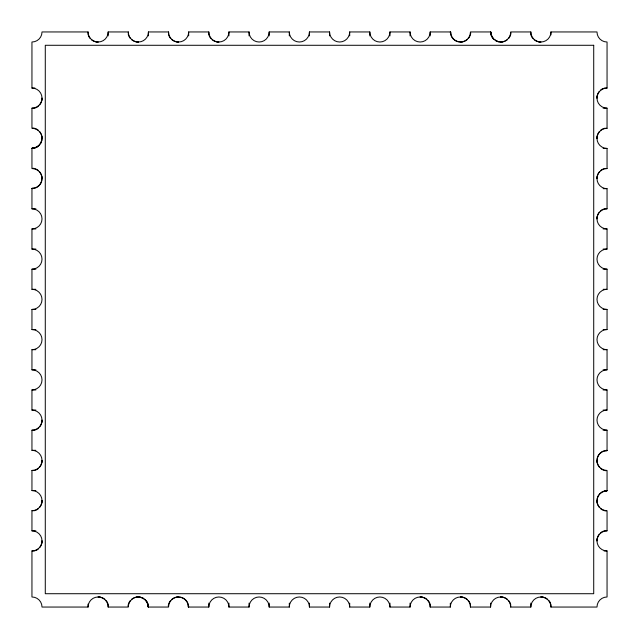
<?xml version="1.0" encoding="UTF-8"?>
<svg xmlns="http://www.w3.org/2000/svg" width="639" height="639" viewBox="0 0 639 639"><rect width="100%" height="100%" fill="white"/><g stroke="black" fill="none" stroke-linecap="round" stroke-linejoin="round"><path stroke-width="0.96" d="M41.671 100.722L42.014 98.11A10.064 10.064 0 0 0 31.95 88.054L31.95 42.014A10.064 10.064 0 0 0 42.014 31.95L88.054 31.95A10.064 10.064 0 0 0 98.11 42.014A10.064 10.064 0 0 0 108.175 31.95L128.303 31.95A10.064 10.064 0 0 0 138.367 42.014A10.064 10.064 0 0 0 148.432 31.95L168.552 31.95A10.064 10.064 0 0 0 178.616 42.014A10.064 10.064 0 0 0 188.681 31.95L208.809 31.95A10.064 10.064 0 0 0 218.873 42.014A10.064 10.064 0 0 0 228.93 31.95L249.058 31.95A10.064 10.064 0 0 0 259.122 42.014A10.064 10.064 0 0 0 269.187 31.95L289.307 31.95A10.064 10.064 0 0 0 299.371 42.014A10.064 10.064 0 0 0 309.436 31.95L329.564 31.95A10.064 10.064 0 0 0 339.628 42.014A10.064 10.064 0 0 0 349.693 31.95L369.813 31.95A10.064 10.064 0 0 0 379.878 42.014A10.064 10.064 0 0 0 389.942 31.95L410.07 31.95A10.064 10.064 0 0 0 420.127 42.014A10.064 10.064 0 0 0 430.191 31.95L450.319 31.95A10.064 10.064 0 0 0 460.384 42.014L462.987 41.671M41.671 422.73L42.014 420.127A10.064 10.064 0 0 0 31.95 410.07L31.95 389.942A10.064 10.064 0 0 0 42.014 379.878A10.064 10.064 0 0 0 31.95 369.813L31.95 349.693A10.064 10.064 0 0 0 42.014 339.628A10.064 10.064 0 0 0 31.95 329.564L31.95 309.436A10.064 10.064 0 0 0 42.014 299.371A10.064 10.064 0 0 0 31.95 289.307L31.95 269.187A10.064 10.064 0 0 0 42.014 259.122A10.064 10.064 0 0 0 31.95 249.058L31.95 228.93A10.064 10.064 0 0 0 42.014 218.873A10.064 10.064 0 0 0 31.95 208.809L31.95 188.681A10.064 10.064 0 0 0 42.014 178.616L41.671 176.013M41.671 462.987L42.014 460.384A10.064 10.064 0 0 0 31.95 450.319L31.95 430.191A10.064 10.064 0 0 0 42.014 420.127M41.671 503.236L42.014 500.633A10.064 10.064 0 0 0 31.95 490.568L31.95 470.448A10.064 10.064 0 0 0 42.014 460.384M41.671 543.493L42.014 540.89A10.064 10.064 0 0 0 31.95 530.825L31.95 510.697A10.064 10.064 0 0 0 42.014 500.633M597.329 462.987L596.986 460.384A10.064 10.064 0 0 1 607.05 450.319L607.05 430.191A10.064 10.064 0 0 1 596.986 420.127A10.064 10.064 0 0 1 607.05 410.07L607.05 389.942A10.064 10.064 0 0 1 596.986 379.878A10.064 10.064 0 0 1 607.05 369.813L607.05 349.693A10.064 10.064 0 0 1 596.986 339.628A10.064 10.064 0 0 1 607.05 329.564L607.05 309.436A10.064 10.064 0 0 1 596.986 299.371A10.064 10.064 0 0 1 607.05 289.307L607.05 269.187A10.064 10.064 0 0 1 596.986 259.122A10.064 10.064 0 0 1 607.05 249.058L607.05 228.93A10.064 10.064 0 0 1 596.986 218.873A10.064 10.064 0 0 1 607.05 208.809L607.05 188.681A10.064 10.064 0 0 1 596.986 178.616A10.064 10.064 0 0 1 607.05 168.552L607.05 148.432A10.064 10.064 0 0 1 596.986 138.367A10.064 10.064 0 0 1 607.05 128.303L607.05 108.175A10.064 10.064 0 0 1 596.986 98.11L597.329 95.507M596.986 138.367L597.329 135.764M596.986 178.616L597.329 176.013M596.986 218.873L597.329 216.27M176.013 597.329L178.616 596.986A10.064 10.064 0 0 1 188.681 607.05L208.809 607.05A10.064 10.064 0 0 1 218.873 596.986A10.064 10.064 0 0 1 228.93 607.05L249.058 607.05A10.064 10.064 0 0 1 259.122 596.986A10.064 10.064 0 0 1 269.187 607.05L289.307 607.05A10.064 10.064 0 0 1 299.371 596.986A10.064 10.064 0 0 1 309.436 607.05L329.564 607.05A10.064 10.064 0 0 1 339.628 596.986A10.064 10.064 0 0 1 349.693 607.05L369.813 607.05A10.064 10.064 0 0 1 379.878 596.986A10.064 10.064 0 0 1 389.942 607.05L410.07 607.05A10.064 10.064 0 0 1 420.127 596.986A10.064 10.064 0 0 1 430.191 607.05L450.319 607.05A10.064 10.064 0 0 1 460.384 596.986A10.064 10.064 0 0 1 470.448 607.05L490.568 607.05A10.064 10.064 0 0 1 500.633 596.986A10.064 10.064 0 0 1 510.697 607.05L530.825 607.05A10.064 10.064 0 0 1 540.89 596.986A10.064 10.064 0 0 1 550.946 607.05L596.986 607.05A10.064 10.064 0 0 1 607.05 596.986L607.05 550.946A10.064 10.064 0 0 1 596.986 540.89L597.329 538.278M42.014 178.616A10.064 10.064 0 0 0 31.95 168.552L31.95 148.432C37.469 148.472 42.222 143.535 42.014 138.024A10.064 10.064 0 0 0 39.658 131.554M97.943 41.99L97.775 42.014A10.064 10.064 0 0 1 91.305 39.658M138.192 41.99L138.024 42.014A10.064 10.064 0 0 1 131.554 39.658M178.449 41.99L178.273 42.014A10.064 10.064 0 0 1 171.803 39.658M218.698 41.99L218.53 42.014A10.064 10.064 0 0 1 212.06 39.658M500.633 42.014L503.236 41.671M540.714 41.99L540.546 42.014A10.064 10.064 0 0 1 534.076 39.658M31.95 188.681L34.554 188.337L31.95 188.337A10.064 10.064 0 0 0 41.671 180.877L42.014 178.273A10.064 10.064 0 0 0 39.658 171.803M607.05 450.319L604.446 450.663L607.05 450.663A10.064 10.064 0 0 0 597.329 458.123L596.986 460.727A10.064 10.064 0 0 0 599.342 467.197M596.986 460.384A10.064 10.064 0 0 0 607.05 470.448L607.05 490.568L604.446 490.912L607.05 490.912A10.064 10.064 0 0 0 597.329 498.372L596.986 500.976A10.064 10.064 0 0 0 599.342 507.446M98.286 597.01L98.454 596.986A10.064 10.064 0 0 1 104.924 599.342M135.764 597.329C141.89 595.564 148.544 600.676 148.432 607.05L168.552 607.05A10.064 10.064 0 0 1 178.616 596.986M420.302 597.01L420.47 596.986A10.064 10.064 0 0 1 426.94 599.342M460.551 597.01L460.727 596.986A10.064 10.064 0 0 1 467.197 599.342M500.808 597.01L500.976 596.986A10.064 10.064 0 0 1 507.446 599.342M541.057 597.01L541.225 596.986A10.064 10.064 0 0 1 547.695 599.342M507.446 39.658A10.064 10.064 0 0 1 500.976 42.014L498.029 41.671L493.516 39.067A10.064 10.064 0 0 1 490.568 31.95L470.448 31.95A10.064 10.064 0 0 1 460.384 42.014M596.986 98.11A10.064 10.064 0 0 1 607.05 88.054L607.05 42.014A10.064 10.064 0 0 1 596.986 31.95L550.946 31.95A10.064 10.064 0 0 1 540.89 42.014A10.064 10.064 0 0 1 530.825 31.95L510.697 31.95A10.064 10.064 0 0 1 495.6 40.664M31.95 88.054L34.913 88.054M604.446 88.054L607.05 88.054M40.664 143.4A10.064 10.064 0 0 0 31.95 128.303L31.95 108.175L34.554 108.175A10.064 10.064 0 0 0 38.42 106.162M603.104 108.175L607.05 108.175M607.05 128.303L604.446 128.303A10.064 10.064 0 0 0 600.58 130.316M34.554 148.088L31.95 148.088A10.064 10.064 0 0 0 41.671 140.628M603.104 148.432L607.05 148.432M607.05 168.552L604.446 168.552A10.064 10.064 0 0 0 600.58 170.565M603.104 188.681L607.05 188.681M31.95 208.809L35.896 208.809M607.05 208.809L604.446 208.809A10.064 10.064 0 0 0 600.58 210.822M31.95 228.93L35.896 228.93M603.104 228.93L607.05 228.93M31.95 249.058L35.896 249.058M603.104 249.058L607.05 249.058M31.95 269.187L35.896 269.187M603.104 269.187L607.05 269.187M31.95 289.307L35.896 289.307M603.104 289.307L607.05 289.307M31.95 309.436L35.896 309.436M603.104 309.436L607.05 309.436M31.95 329.564L35.896 329.564M603.104 329.564L607.05 329.564M31.95 349.693L35.896 349.693M603.104 349.693L607.05 349.693M31.95 369.813L35.896 369.813M603.104 369.813L607.05 369.813M31.95 389.942L35.896 389.942M603.104 389.942L607.05 389.942M31.95 410.07L35.896 410.07M603.104 410.07L607.05 410.07M31.95 430.191L34.554 430.191A10.064 10.064 0 0 0 38.42 428.178M603.104 430.191L607.05 430.191M31.95 450.319L35.896 450.319M31.95 470.448L34.554 470.448A10.064 10.064 0 0 0 38.42 468.435M31.95 490.568L35.896 490.568M31.95 510.697L34.554 510.697A10.064 10.064 0 0 0 38.42 508.684M31.95 530.825L35.896 530.825M607.05 490.568A10.064 10.064 0 0 0 596.986 500.633A10.064 10.064 0 0 0 607.05 510.697L607.05 530.825L604.446 530.825A10.064 10.064 0 0 0 600.58 532.838M100.722 597.329L98.11 596.986A10.064 10.064 0 0 0 88.054 607.05L42.014 607.05A10.064 10.064 0 0 0 31.95 596.986L31.95 550.946L34.554 550.946M604.087 550.946L607.05 550.946M98.11 596.986A10.064 10.064 0 0 1 108.175 607.05L128.303 607.05A10.064 10.064 0 0 1 143.4 598.336M538.278 41.671L540.89 42.014M216.27 41.671L218.873 42.014M176.013 41.671L178.616 42.014M135.764 41.671L138.367 42.014M95.507 41.671L98.11 42.014M540.89 596.986L543.493 597.329M500.633 596.986L503.236 597.329M460.384 596.986L462.987 597.329M420.127 596.986L422.73 597.329M493.516 39.067L490.912 34.554L490.568 31.95M597.01 97.943L596.986 97.775A10.064 10.064 0 0 1 599.342 91.305M597.01 138.192L596.986 138.024A10.064 10.064 0 0 1 599.342 131.554M597.01 178.449L596.986 178.273A10.064 10.064 0 0 1 599.342 171.803M597.01 218.698L596.986 218.53A10.064 10.064 0 0 1 599.342 212.06M596.986 500.633L597.329 503.236M597.01 540.714L596.986 540.546A10.064 10.064 0 0 1 599.342 534.076M450.319 31.95L450.663 34.554L450.663 31.95A10.064 10.064 0 0 0 458.123 41.671L460.727 42.014A10.064 10.064 0 0 0 467.197 39.658M188.681 607.05L188.337 604.446L188.337 607.05A10.064 10.064 0 0 0 180.877 597.329L178.273 596.986A10.064 10.064 0 0 0 171.803 599.342M41.99 98.286L42.014 98.454A10.064 10.064 0 0 1 39.658 104.924M41.671 135.764L42.014 138.367M41.99 420.302L42.014 420.47A10.064 10.064 0 0 1 39.658 426.94M41.99 460.551L42.014 460.727A10.064 10.064 0 0 1 39.658 467.197M41.99 500.808L42.014 500.976A10.064 10.064 0 0 1 39.658 507.446M41.99 541.057L42.014 541.225A10.064 10.064 0 0 1 39.658 547.695M550.946 31.95L550.946 34.913M550.946 604.446L550.946 607.05M530.825 31.95L530.825 34.554A10.064 10.064 0 0 0 532.838 38.42M530.825 603.104L530.825 607.05M510.697 607.05L510.697 604.446A10.064 10.064 0 0 0 508.684 600.58M490.912 34.554L490.912 31.95A10.064 10.064 0 0 0 498.372 41.671M490.568 603.104L490.568 607.05M470.448 607.05L470.448 604.446A10.064 10.064 0 0 0 468.435 600.58M450.319 603.104L450.319 607.05M430.191 31.95L430.191 35.896M430.191 607.05L430.191 604.446A10.064 10.064 0 0 0 428.178 600.58M410.07 31.95L410.07 35.896M410.07 603.104L410.07 607.05M389.942 31.95L389.942 35.896M389.942 603.104L389.942 607.05M369.813 31.95L369.813 35.896M369.813 603.104L369.813 607.05M349.693 31.95L349.693 35.896M349.693 603.104L349.693 607.05M329.564 31.95L329.564 35.896M329.564 603.104L329.564 607.05M309.436 31.95L309.436 35.936M309.436 603.104L309.436 607.05M289.307 31.95L289.307 35.936M289.307 603.104L289.307 607.05M269.187 31.95L269.187 35.896M269.187 603.104L269.187 607.05M249.058 31.95L249.058 35.896M249.058 603.104L249.058 607.05M228.93 31.95L228.93 35.896M228.93 603.104L228.93 607.05M208.809 31.95L208.809 34.554A10.064 10.064 0 0 0 210.822 38.42M208.809 603.104L208.809 607.05M188.681 31.95L188.681 35.896M168.552 31.95L168.552 34.554A10.064 10.064 0 0 0 170.565 38.42M148.432 31.95L148.432 35.896M148.088 604.446L148.088 607.05A10.064 10.064 0 0 0 140.628 597.329L138.024 596.986A10.064 10.064 0 0 0 131.554 599.342M128.303 31.95L128.303 34.554A10.064 10.064 0 0 0 130.316 38.42M108.175 31.95L108.175 35.896M108.175 607.05L108.175 604.446A10.064 10.064 0 0 0 106.162 600.58M88.054 31.95L88.054 34.554M88.054 604.087L88.054 607.05M42.014 540.89A10.064 10.064 0 0 1 31.95 550.946M511 32.829A10.064 10.064 0 0 1 508.684 38.42M470.751 32.829A10.064 10.064 0 0 1 468.435 38.42M145.484 599.933A10.064 10.064 0 0 1 148.432 607.05M128 606.171A10.064 10.064 0 0 1 130.316 600.58M168.249 606.171A10.064 10.064 0 0 1 170.565 600.58M42.014 98.11A10.064 10.064 0 0 1 31.95 108.175M39.067 145.484A10.064 10.064 0 0 1 31.95 148.432M596.986 540.89A10.064 10.064 0 0 1 607.05 530.825M32.829 168.249A10.064 10.064 0 0 1 38.42 170.565M32.829 128A10.064 10.064 0 0 1 38.42 130.316M606.171 470.751A10.064 10.064 0 0 1 600.58 468.435M606.171 511A10.064 10.064 0 0 1 600.58 508.684M600.58 90.067A10.064 10.064 0 0 1 603.607 88.318M548.933 600.58A10.064 10.064 0 0 1 550.682 603.607M38.42 548.933A10.064 10.064 0 0 1 35.393 550.682M90.067 38.42A10.064 10.064 0 0 1 88.318 35.393M593.719 45.281L45.281 45.281L45.281 593.719L593.719 593.719L593.719 45.281"/></g></svg>
